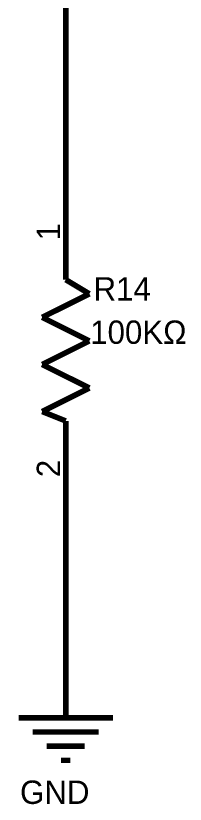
# Model space of a CAD drawing. Header units: inches. Extents: x 0 to 432, y 0 to 280.
# Drawn here: x 309.74 to 318.86, y 122.34 to 164.84 of the extents above; entities that cross this region are included whole.
import ezdxf

# ---------------------------------------------------------------- set-up
doc = ezdxf.new("R2010")
doc.units = ezdxf.units.IN
doc.layers.add('Sheet', color=255, linetype='Continuous')

msp = doc.modelspace()

# ---------------------------------------------------------------- linework, layer by layer
at = {"layer": 'Sheet'}
for points in [[(312.428, 155.691, 0.3, 0.3, 0), (312.428, 166.36, 0.3, 0.3, 0)], [(312.428, 150.615, 0.3, 0.3, 0), (312.428, 155.691, 0.3, 0.3, 0)], [(312.428, 150.615, 0.3, 0.3, 0), (312.428, 151.379, 0.3, 0.3, 0)], [(312.428, 150.615, 0.3, 0.3, 0), (313.697, 149.852, 0.3, 0.3, 0)], [(313.697, 149.852, 0.3, 0.3, 0), (311.159, 148.583, 0.3, 0.3, 0)], [(311.159, 148.583, 0.3, 0.3, 0), (313.697, 147.314, 0.3, 0.3, 0)], [(313.697, 147.314, 0.3, 0.3, 0), (311.159, 146.045, 0.3, 0.3, 0)], [(311.159, 146.045, 0.3, 0.3, 0), (313.697, 144.776, 0.3, 0.3, 0)], [(313.697, 144.776, 0.3, 0.3, 0), (311.159, 143.507, 0.3, 0.3, 0)], [(311.159, 143.507, 0.3, 0.3, 0), (312.428, 143.002, 0.3, 0.3, 0)], [(312.428, 143.002, 0.3, 0.3, 0), (312.428, 137.914, 0.3, 0.3, 0)], [(312.428, 143.002, 0.3, 0.3, 0), (312.428, 142.238, 0.3, 0.3, 0)], [(312.428, 129.537, 0.3, 0.3, 0), (312.428, 137.914, 0.3, 0.3, 0)], [(312.428, 129.537, 0.3, 0.3, 0), (312.428, 126.999, 0.3, 0.3, 0)], [(309.89, 126.999, 0.3, 0.3, 0), (314.966, 126.999, 0.3, 0.3, 0)], [(310.643, 126.235, 0.3, 0.3, 0), (314.203, 126.235, 0.3, 0.3, 0)], [(311.406, 125.472, 0.3, 0.3, 0), (313.439, 125.472, 0.3, 0.3, 0)], [(312.17, 124.708, 0.3, 0.3, 0), (312.675, 124.708, 0.3, 0.3, 0)]]:
    msp.add_lwpolyline(points, format="xyseb", dxfattribs=at)

# ---------------------------------------------------------------- texts
for s, p in [('1', (312.125, 152.727)), ('2', (312.125, 139.97))]:
    msp.add_text(s, height=1.258, rotation=90, dxfattribs=at).set_placement(p)
for s, p in [('R14', (313.922, 149.492)), ('100KΩ', (313.742, 147.157)), ('GND', (309.969, 122.361))]:
    msp.add_text(s, height=1.2577, dxfattribs=at).set_placement(p)

doc.saveas('drawing.dxf')
